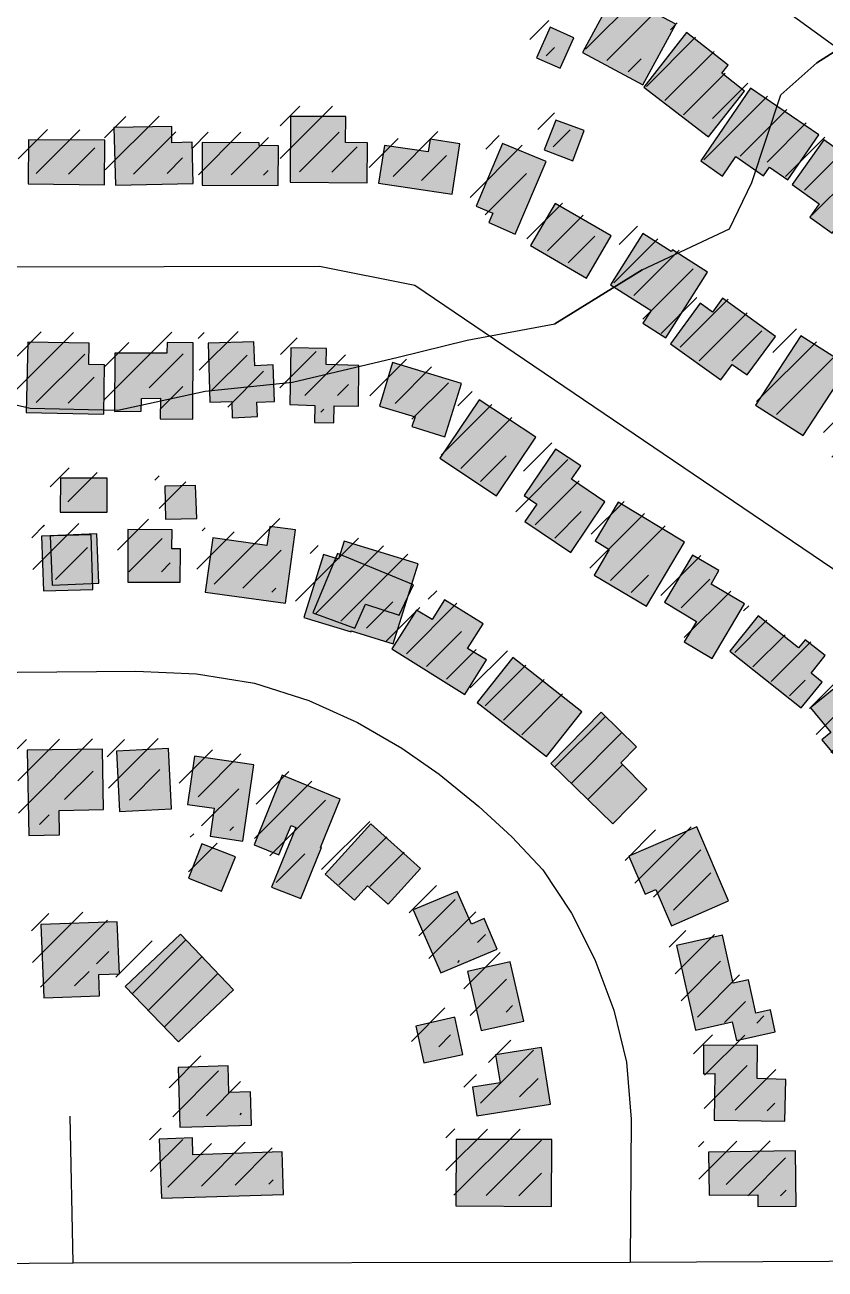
# Model space of a CAD drawing. Extents: x 6438959 to 7279357, y 1424492 to 2039161.
# Drawn here: x 6784351 to 6784901, y 1741777 to 1742631 of the extents above; entities that cross this region are included whole.
import ezdxf

# ---------------------------------------------------------------- set-up
doc = ezdxf.new("R2010")
doc.units = 21
for name, color, linetype in [('BUILDINGS', 9, 'Continuous'), ('CL_LOCAL', 4, 'Continuous'), ('CONTOUR_MAJOR', 92, 'Continuous')]:
    doc.layers.add(name, color=color, linetype=linetype)

msp = doc.modelspace()

# ---------------------------------------------------------------- hatches: boundary and pattern name
at = {"layer": 'BUILDINGS_HATCH'}
for points in [[(6784775.49, 1742589.58), (6784798, 1742631.27), (6784756.52, 1742653.51), (6784734.01, 1742611.82)], [(6784718.57, 1742601.13), (6784728.07, 1742621.96), (6784711.9, 1742629.11), (6784702.4, 1742608.28)], [(6784833.96, 1742603.16), (6784805.37, 1742625.5), (6784776.09, 1742588.13), (6784820.6, 1742553.9), (6784845.24, 1742585.41), (6784829.61, 1742597.66)], [(6784875.02, 1742524.48), (6784896.16, 1742555.24), (6784849.32, 1742587.27), (6784815.17, 1742537.47), (6784830.19, 1742527.03), (6784839.16, 1742540.57), (6784858.31, 1742527.26), (6784862.36, 1742533.12)], [(6784571.51, 1742567.89), (6784533.43, 1742567.95), (6784533.21, 1742522.79), (6784586.23, 1742522.5), (6784586.3, 1742549.8), (6784571.36, 1742550.05)], [(6784452.06, 1742561.09), (6784412.23, 1742560.41), (6784413.43, 1742520.73), (6784466.73, 1742521.89), (6784465.91, 1742550.28), (6784452.15, 1742549.81)], [(6784707.61, 1742544.97), (6784727.29, 1742537.48), (6784735.03, 1742558.3), (6784715.64, 1742565.42)], [(6784353.37, 1742521.69), (6784405.81, 1742521.03), (6784406.15, 1742551.62), (6784353.71, 1742551.92)], [(6784472.94, 1742549.98), (6784472.89, 1742520.85), (6784525.03, 1742520.54), (6784525.39, 1742547.85), (6784511.92, 1742548.11), (6784511.9, 1742549.93)], [(6784649.87, 1742549.23), (6784629.34, 1742552.34), (6784627.95, 1742543.59), (6784598.03, 1742548.08), (6784593.85, 1742522.19), (6784644.58, 1742514.59)], [(6784661.05, 1742506.35), (6784672.52, 1742501.71), (6784669.64, 1742495.14), (6784687.86, 1742487.27), (6784709.14, 1742536.97), (6784679.16, 1742549.47)], [(6784896.54, 1742507.91), (6784890.17, 1742498.75), (6784905.49, 1742487.95), (6784911.29, 1742495.65), (6784921.6, 1742488.45), (6784937.24, 1742510.06), (6784916.62, 1742524.82), (6784923.86, 1742534.71), (6784899.7, 1742551.99), (6784877.98, 1742521.23)], [(6784753.78, 1742485.99), (6784715.23, 1742508.25), (6784698.18, 1742479.35), (6784736.73, 1742457.08)], [(6784795.74, 1742476.5), (6784794.87, 1742475.4), (6784775.44, 1742487.62), (6784753.17, 1742452.49), (6784781.14, 1742434.87), (6784775.36, 1742426.08), (6784791.26, 1742416.02), (6784819.89, 1742461.04)], [(6784836.81, 1742397.82), (6784847.12, 1742390.62), (6784866.53, 1742417), (6784829.99, 1742443.28), (6784823.33, 1742433.76), (6784814.79, 1742439.88), (6784794.51, 1742412.04), (6784828.98, 1742387.2)], [(6784405.93, 1742397.59), (6784395.09, 1742397.87), (6784395.27, 1742412.43), (6784353.08, 1742413.18), (6784352.01, 1742364.75), (6784405.33, 1742363.72)], [(6784466.74, 1742412.65), (6784448.87, 1742412.87), (6784448.63, 1742405.59), (6784412.9, 1742405.66), (6784412.64, 1742365.6), (6784431.09, 1742365.75), (6784431.31, 1742374.49), (6784444.2, 1742374.6), (6784444.02, 1742360.4), (6784466.58, 1742360.22)], [(6784522.43, 1742372.32), (6784521.64, 1742397.44), (6784509.04, 1742396.97), (6784508.33, 1742413.35), (6784476.99, 1742412.37), (6784478.2, 1742371.96), (6784493.13, 1742372.45), (6784493.52, 1742361.16), (6784510.79, 1742362.03), (6784510.42, 1742371.86)], [(6784852.85, 1742369.91), (6784885.53, 1742349.06), (6784912.15, 1742390.06), (6784927.16, 1742380.71), (6784940.76, 1742401.94), (6784920.15, 1742414.88), (6784910.89, 1742400.24), (6784883.8, 1742417.5)], [(6784580.16, 1742369.15), (6784580.51, 1742397.19), (6784557.95, 1742397.73), (6784558.16, 1742408.66), (6784533.84, 1742409.19), (6784532.99, 1742370.22), (6784550.27, 1742369.63), (6784550.08, 1742357.98), (6784563.26, 1742357.72), (6784563.46, 1742369.38)], [(6784594.51, 1742369.27), (6784619.17, 1742361.82), (6784616.88, 1742355.25), (6784639.49, 1742348.15), (6784650.91, 1742384.65), (6784603.64, 1742399.2)], [(6784674.97, 1742307.66), (6784701.89, 1742347.93), (6784663.01, 1742373.46), (6784636.1, 1742333.56)], [(6784694.45, 1742289.97), (6784725.96, 1742268.75), (6784749.41, 1742303.53), (6784726.43, 1742319), (6784732.8, 1742328.15), (6784715.43, 1742339.66), (6784694.01, 1742307.81), (6784702.55, 1742302.05)], [(6784375.41, 1742296.48), (6784407.64, 1742296.38), (6784407.74, 1742319.68), (6784375.52, 1742319.79)], [(6784447.8, 1742291.61), (6784469.18, 1742292.15), (6784468.41, 1742314.71), (6784447.33, 1742314.18)], [(6784742.59, 1742276.89), (6784752.31, 1742270.78), (6784741.91, 1742253.22), (6784777.82, 1742232.03), (6784804.11, 1742275.94), (6784758.49, 1742303.24)], [(6784452.26, 1742284.36), (6784421.79, 1742284.48), (6784421.79, 1742248.43), (6784457.82, 1742248.36), (6784457.93, 1742271.3), (6784452.07, 1742271.25)], [(6784480.13, 1742278.76), (6784474.87, 1742241.58), (6784529.99, 1742234.02), (6784536.91, 1742284.32), (6784519.31, 1742286.73), (6784517.37, 1742273.6)], [(6784363.84, 1742242.5), (6784397.81, 1742243.5), (6784396.63, 1742281), (6784362.66, 1742279.99)], [(6784368.57, 1742280.29), (6784369.96, 1742246.44), (6784401.85, 1742247.72), (6784400.46, 1742281.61)], [(6784604.04, 1742206.22), (6784621.16, 1742260.97), (6784570.36, 1742276.58), (6784566.36, 1742264.17), (6784556.09, 1742267.36), (6784542.67, 1742224.29), (6784575.26, 1742214.36), (6784575.26, 1742215.09)], [(6784548.88, 1742227.32), (6784577.7, 1742216.96), (6784585.04, 1742233.33), (6784608.09, 1742225.8), (6784618, 1742246.49), (6784565.8, 1742268.1)], [(6784822.92, 1742195.98), (6784845.17, 1742233.67), (6784822.22, 1742246.95), (6784827.7, 1742256.46), (6784809.46, 1742266.88), (6784790.39, 1742234.68), (6784812.17, 1742221.38), (6784803.79, 1742207.48)], [(6784630.85, 1742222.82), (6784619.96, 1742229.29), (6784603.19, 1742202.57), (6784653.24, 1742171.3), (6784667.98, 1742195.08), (6784655.03, 1742202.99), (6784665.73, 1742219.83), (6784639.23, 1742236.36)], [(6784890.96, 1742185.98), (6784900.53, 1742198.07), (6784886.97, 1742208.88), (6784882.33, 1742203.38), (6784854.61, 1742225.37), (6784835.18, 1742201.18), (6784884.13, 1742162.25), (6784898.63, 1742179.85)], [(6784709.24, 1742128.79), (6784733.59, 1742159.57), (6784686.13, 1742196.69), (6784661.77, 1742165.9)], [(6784919.37, 1742114.84), (6784940.61, 1742132.13), (6784932.33, 1742142.25), (6784943.09, 1742151.08), (6784916.47, 1742183.27), (6784890.57, 1742162.3), (6784904.47, 1742145.3), (6784898.37, 1742140.16)], [(6784746.77, 1742159.31), (6784712.2, 1742124.08), (6784754.72, 1742082.55), (6784778.25, 1742106.41), (6784760.24, 1742124.47), (6784770.99, 1742135.48)], [(6784353.78, 1742074.55), (6784374.87, 1742075.09), (6784374.73, 1742091.84), (6784405.19, 1742092.45), (6784404.56, 1742133.95), (6784352.72, 1742133.17)], [(6784451.76, 1742092.83), (6784449.67, 1742134.32), (6784413.95, 1742132.57), (6784416.04, 1742091.08)], [(6784508.34, 1742123.15), (6784467.58, 1742129), (6784462.87, 1742095.83), (6784481.05, 1742093.43), (6784478.28, 1742074.11), (6784500.86, 1742070.65)], [(6784508.5, 1742068.16), (6784525.54, 1742061.39), (6784533.87, 1742081.48), (6784537.1, 1742080.05), (6784520.45, 1742039.13), (6784540.72, 1742031.29), (6784554.79, 1742066.36), (6784554.21, 1742066.35), (6784567.7, 1742099.6), (6784527.73, 1742116.02)], [(6784577.35, 1742030.13), (6784586.35, 1742040.03), (6784600.51, 1742027.4), (6784622.86, 1742051.98), (6784588.64, 1742082.65), (6784557.28, 1742048.17)], [(6784795.13, 1742012.6), (6784834.24, 1742029.67), (6784812.44, 1742080.47), (6784765.74, 1742060.43), (6784777.08, 1742034.3), (6784784.38, 1742037.64)], [(6784486.2, 1742036.3), (6784495.67, 1742060.05), (6784472.75, 1742068.97), (6784463.57, 1742045.22)], [(6784617.82, 1742023.54), (6784636.63, 1741980.36), (6784675.45, 1741996.7), (6784666.49, 1742017.74), (6784657.74, 1742013.67), (6784647.89, 1742036.16)], [(6784362.19, 1742013.45), (6784364.06, 1741963.22), (6784402.42, 1741964.62), (6784402.01, 1741979.18), (6784416.07, 1741979.66), (6784414.61, 1742015.33)], [(6784419.95, 1741970.95), (6784456.58, 1741933.02), (6784494.37, 1741968.64), (6784458.03, 1742006.95)], [(6784839.7, 1741933.95), (6784866.31, 1741939.99), (6784862.97, 1741954.89), (6784853.03, 1741952.63), (6784847.86, 1741975.53), (6784837.33, 1741973.25), (6784830.03, 1742006.33), (6784798.46, 1741999.16), (6784811.53, 1741941), (6784836.67, 1741946.67)], [(6784664.48, 1741940.9), (6784693.72, 1741947.33), (6784684.31, 1741988.03), (6784655.07, 1741981.24)], [(6784651.73, 1741924.41), (6784646.25, 1741949.85), (6784619.64, 1741943.81), (6784625.12, 1741918.73)], [(6784661.45, 1741882.25), (6784712.05, 1741890.31), (6784705.88, 1741929.22), (6784674.29, 1741924.23), (6784677.37, 1741904.95), (6784658.36, 1741901.89)], [(6784872.96, 1741878.51), (6784873.61, 1741907.28), (6784853.98, 1741907.85), (6784854.09, 1741930.42), (6784817.17, 1741930.85), (6784817.04, 1741911.19), (6784824.95, 1741911.25), (6784824.33, 1741879.21)], [(6784506.84, 1741875.89), (6784506.06, 1741898.83), (6784491.13, 1741898.34), (6784490.69, 1741916.54), (6784456.43, 1741915.54), (6784457.64, 1741874.4)], [(6784527.78, 1741857.49), (6784466.58, 1741855.54), (6784466.19, 1741867.19), (6784443.35, 1741866.27), (6784444.85, 1741825.87), (6784528.61, 1741828.37)], [(6784712.84, 1741865.92), (6784647.22, 1741866.11), (6784647.01, 1741820.59), (6784712.63, 1741820.04)], [(6784880.76, 1741820.31), (6784880.16, 1741858.18), (6784820.41, 1741857.33), (6784820.94, 1741827.84), (6784854.33, 1741828.11), (6784854.4, 1741820.1)]]:
    msp.add_hatch(color=251, dxfattribs=at).paths.add_polyline_path(points)
at = {"layer": 'BUILDINGS_SHADOW'}
h = msp.add_hatch(dxfattribs=at)
h.set_pattern_fill('ANSI31', scale=5)
h.paths.add_polyline_path([(6784768.55, 1742596.78), (6784791.06, 1742638.47), (6784749.58, 1742660.71), (6784727.07, 1742619.01)])
h = msp.add_hatch(dxfattribs=at)
h.set_pattern_fill('ANSI31', scale=5)
h.paths.add_polyline_path([(6784711.63, 1742608.33), (6784721.13, 1742629.16), (6784704.96, 1742636.31), (6784695.46, 1742615.48)])
h = msp.add_hatch(dxfattribs=at)
h.set_pattern_fill('ANSI31', scale=5)
h.paths.add_polyline_path([(6784827.02, 1742610.36), (6784798.43, 1742632.7), (6784769.15, 1742595.32), (6784813.66, 1742561.09), (6784838.3, 1742592.61), (6784822.67, 1742604.86)])
h = msp.add_hatch(dxfattribs=at)
h.set_pattern_fill('ANSI31', scale=5)
h.paths.add_polyline_path([(6784868.08, 1742531.68), (6784889.22, 1742562.44), (6784842.38, 1742594.46), (6784808.22, 1742544.66), (6784823.25, 1742534.23), (6784832.22, 1742547.77), (6784851.36, 1742534.46), (6784855.42, 1742540.32)])
h = msp.add_hatch(dxfattribs=at)
h.set_pattern_fill('ANSI31', scale=5)
h.paths.add_polyline_path([(6784564.57, 1742575.09), (6784526.49, 1742575.14), (6784526.27, 1742529.99), (6784579.29, 1742529.69), (6784579.36, 1742557), (6784564.42, 1742557.25)])
h = msp.add_hatch(dxfattribs=at)
h.set_pattern_fill('ANSI31', scale=5)
h.paths.add_polyline_path([(6784445.12, 1742568.29), (6784405.29, 1742567.6), (6784406.49, 1742527.92), (6784459.79, 1742529.09), (6784458.97, 1742557.48), (6784445.21, 1742557.01)])
h = msp.add_hatch(dxfattribs=at)
h.set_pattern_fill('ANSI31', scale=5)
h.paths.add_polyline_path([(6784700.66, 1742552.16), (6784720.35, 1742544.68), (6784728.09, 1742565.5), (6784708.7, 1742572.62)])
h = msp.add_hatch(dxfattribs=at)
h.set_pattern_fill('ANSI31', scale=5)
h.paths.add_polyline_path([(6784346.43, 1742528.89), (6784398.87, 1742528.23), (6784399.21, 1742558.82), (6784346.77, 1742559.12)])
h = msp.add_hatch(dxfattribs=at)
h.set_pattern_fill('ANSI31', scale=5)
h.paths.add_polyline_path([(6784466, 1742557.17), (6784465.95, 1742528.04), (6784518.09, 1742527.74), (6784518.45, 1742555.05), (6784504.98, 1742555.31), (6784504.96, 1742557.13)])
h = msp.add_hatch(dxfattribs=at)
h.set_pattern_fill('ANSI31', scale=5)
h.paths.add_polyline_path([(6784642.93, 1742556.43), (6784622.4, 1742559.54), (6784621, 1742550.79), (6784591.09, 1742555.28), (6784586.91, 1742529.39), (6784637.64, 1742521.79)])
h = msp.add_hatch(dxfattribs=at)
h.set_pattern_fill('ANSI31', scale=5)
h.paths.add_polyline_path([(6784889.6, 1742515.11), (6784883.23, 1742505.95), (6784898.55, 1742495.15), (6784904.35, 1742502.85), (6784914.66, 1742495.65), (6784930.3, 1742517.26), (6784909.67, 1742532.02), (6784916.92, 1742541.91), (6784892.76, 1742559.19), (6784871.04, 1742528.43)])
h = msp.add_hatch(dxfattribs=at)
h.set_pattern_fill('ANSI31', scale=5)
h.paths.add_polyline_path([(6784654.11, 1742513.55), (6784665.57, 1742508.91), (6784662.7, 1742502.33), (6784680.92, 1742494.47), (6784702.19, 1742544.17), (6784672.22, 1742556.67)])
h = msp.add_hatch(dxfattribs=at)
h.set_pattern_fill('ANSI31', scale=5)
h.paths.add_polyline_path([(6784746.84, 1742493.19), (6784708.29, 1742515.45), (6784691.24, 1742486.55), (6784729.79, 1742464.28)])
h = msp.add_hatch(dxfattribs=at)
h.set_pattern_fill('ANSI31', scale=5)
h.paths.add_polyline_path([(6784788.8, 1742483.7), (6784787.93, 1742482.6), (6784768.5, 1742494.82), (6784746.23, 1742459.68), (6784774.2, 1742442.07), (6784768.42, 1742433.28), (6784784.32, 1742423.22), (6784812.95, 1742468.24)])
h = msp.add_hatch(dxfattribs=at)
h.set_pattern_fill('ANSI31', scale=5)
h.paths.add_polyline_path([(6784829.86, 1742405.02), (6784840.18, 1742397.82), (6784859.59, 1742424.19), (6784823.05, 1742450.48), (6784816.39, 1742440.96), (6784807.85, 1742447.08), (6784787.57, 1742419.24), (6784822.04, 1742394.39)])
h = msp.add_hatch(dxfattribs=at)
h.set_pattern_fill('ANSI31', scale=5)
h.paths.add_polyline_path([(6784398.99, 1742404.79), (6784388.15, 1742405.07), (6784388.33, 1742419.63), (6784346.14, 1742420.38), (6784345.07, 1742371.94), (6784398.39, 1742370.92)])
h = msp.add_hatch(dxfattribs=at)
h.set_pattern_fill('ANSI31', scale=5)
h.paths.add_polyline_path([(6784515.48, 1742379.52), (6784514.69, 1742404.64), (6784502.1, 1742404.17), (6784501.38, 1742420.55), (6784470.05, 1742419.57), (6784471.26, 1742379.16), (6784486.19, 1742379.65), (6784486.58, 1742368.36), (6784503.85, 1742369.23), (6784503.48, 1742379.06)])
h = msp.add_hatch(dxfattribs=at)
h.set_pattern_fill('ANSI31', scale=5)
h.paths.add_polyline_path([(6784845.91, 1742377.11), (6784878.59, 1742356.26), (6784905.21, 1742397.26), (6784920.22, 1742387.91), (6784933.81, 1742409.14), (6784913.21, 1742422.08), (6784903.95, 1742407.44), (6784876.86, 1742424.7)])
h = msp.add_hatch(dxfattribs=at)
h.set_pattern_fill('ANSI31', scale=5)
h.paths.add_polyline_path([(6784459.8, 1742419.85), (6784441.93, 1742420.07), (6784441.69, 1742412.78), (6784405.96, 1742412.86), (6784405.7, 1742372.8), (6784424.15, 1742372.95), (6784424.37, 1742381.69), (6784437.26, 1742381.8), (6784437.08, 1742367.59), (6784459.64, 1742367.41)])
h = msp.add_hatch(dxfattribs=at)
h.set_pattern_fill('ANSI31', scale=5)
h.paths.add_polyline_path([(6784573.21, 1742376.35), (6784573.57, 1742404.39), (6784551.01, 1742404.93), (6784551.22, 1742415.86), (6784526.9, 1742416.39), (6784526.05, 1742377.42), (6784543.33, 1742376.83), (6784543.14, 1742365.18), (6784556.32, 1742364.92), (6784556.52, 1742376.58)])
h = msp.add_hatch(dxfattribs=at)
h.set_pattern_fill('ANSI31', scale=5)
h.paths.add_polyline_path([(6784587.57, 1742376.46), (6784612.23, 1742369.02), (6784609.94, 1742362.45), (6784632.55, 1742355.35), (6784643.97, 1742391.85), (6784596.7, 1742406.4)])
h = msp.add_hatch(dxfattribs=at)
h.set_pattern_fill('ANSI31', scale=5)
h.paths.add_polyline_path([(6784668.03, 1742314.85), (6784694.95, 1742355.13), (6784656.07, 1742380.66), (6784629.16, 1742340.75)])
h = msp.add_hatch(dxfattribs=at)
h.set_pattern_fill('ANSI31', scale=5)
h.paths.add_polyline_path([(6784971.4, 1742361.38), (6784942.26, 1742378.62), (6784934.18, 1742364.72), (6784914.46, 1742376.21), (6784893.65, 1742341.09), (6784942.22, 1742312.35)])
h = msp.add_hatch(dxfattribs=at)
h.set_pattern_fill('ANSI31', scale=5)
h.paths.add_polyline_path([(6784687.51, 1742297.17), (6784719.02, 1742275.94), (6784742.47, 1742310.73), (6784719.49, 1742326.2), (6784725.86, 1742335.35), (6784708.49, 1742346.86), (6784687.07, 1742315.01), (6784695.61, 1742309.25)])
h = msp.add_hatch(dxfattribs=at)
h.set_pattern_fill('ANSI31', scale=5)
h.paths.add_polyline_path([(6784368.47, 1742303.68), (6784400.69, 1742303.58), (6784400.8, 1742326.88), (6784368.58, 1742326.98)])
h = msp.add_hatch(dxfattribs=at)
h.set_pattern_fill('ANSI31', scale=5)
h.paths.add_polyline_path([(6784440.86, 1742298.81), (6784462.24, 1742299.34), (6784461.47, 1742321.91), (6784440.39, 1742321.38)])
h = msp.add_hatch(dxfattribs=at)
h.set_pattern_fill('ANSI31', scale=5)
h.paths.add_polyline_path([(6784735.65, 1742284.09), (6784745.37, 1742277.98), (6784734.97, 1742260.42), (6784770.87, 1742239.23), (6784797.17, 1742283.13), (6784751.55, 1742310.44)])
h = msp.add_hatch(dxfattribs=at)
h.set_pattern_fill('ANSI31', scale=5)
h.paths.add_polyline_path([(6784473.19, 1742285.96), (6784467.92, 1742248.78), (6784523.05, 1742241.21), (6784529.97, 1742291.52), (6784512.37, 1742293.93), (6784510.43, 1742280.8)])
h = msp.add_hatch(dxfattribs=at)
h.set_pattern_fill('ANSI31', scale=5)
h.paths.add_polyline_path([(6784356.9, 1742249.7), (6784390.87, 1742250.7), (6784389.69, 1742288.19), (6784355.72, 1742287.19)])
h = msp.add_hatch(dxfattribs=at)
h.set_pattern_fill('ANSI31', scale=5)
h.paths.add_polyline_path([(6784361.63, 1742287.49), (6784363.02, 1742253.64), (6784394.91, 1742254.92), (6784393.52, 1742288.81)])
h = msp.add_hatch(dxfattribs=at)
h.set_pattern_fill('ANSI31', scale=5)
h.paths.add_polyline_path([(6784445.32, 1742291.56), (6784414.85, 1742291.68), (6784414.85, 1742255.63), (6784450.88, 1742255.56), (6784450.99, 1742278.5), (6784445.13, 1742278.45)])
h = msp.add_hatch(dxfattribs=at)
h.set_pattern_fill('ANSI31', scale=5)
h.paths.add_polyline_path([(6784597.09, 1742213.41), (6784614.22, 1742268.17), (6784563.42, 1742283.78), (6784559.42, 1742271.37), (6784549.14, 1742274.56), (6784535.73, 1742231.49), (6784568.32, 1742221.56), (6784568.32, 1742222.28)])
h = msp.add_hatch(dxfattribs=at)
h.set_pattern_fill('ANSI31', scale=5)
h.paths.add_polyline_path([(6784541.94, 1742234.52), (6784570.76, 1742224.16), (6784578.1, 1742240.53), (6784601.15, 1742233), (6784611.06, 1742253.69), (6784558.86, 1742275.3)])
h = msp.add_hatch(dxfattribs=at)
h.set_pattern_fill('ANSI31', scale=5)
h.paths.add_polyline_path([(6784815.98, 1742203.18), (6784838.23, 1742240.87), (6784815.28, 1742254.15), (6784820.76, 1742263.66), (6784802.52, 1742274.07), (6784783.45, 1742241.88), (6784805.23, 1742228.58), (6784796.85, 1742214.68)])
h = msp.add_hatch(dxfattribs=at)
h.set_pattern_fill('ANSI31', scale=5)
h.paths.add_polyline_path([(6784623.91, 1742230.02), (6784613.02, 1742236.48), (6784596.24, 1742209.77), (6784646.29, 1742178.49), (6784661.04, 1742202.28), (6784648.09, 1742210.19), (6784658.79, 1742227.03), (6784632.29, 1742243.56)])
h = msp.add_hatch(dxfattribs=at)
h.set_pattern_fill('ANSI31', scale=5)
h.paths.add_polyline_path([(6784884.02, 1742193.17), (6784893.59, 1742205.27), (6784880.03, 1742216.08), (6784875.38, 1742210.58), (6784847.67, 1742232.57), (6784828.24, 1742208.38), (6784877.18, 1742169.45), (6784891.69, 1742187.05)])
h = msp.add_hatch(dxfattribs=at)
h.set_pattern_fill('ANSI31', scale=5)
h.paths.add_polyline_path([(6784702.29, 1742135.98), (6784726.65, 1742166.77), (6784679.19, 1742203.89), (6784654.83, 1742173.1)])
h = msp.add_hatch(dxfattribs=at)
h.set_pattern_fill('ANSI31', scale=5)
h.paths.add_polyline_path([(6784912.43, 1742122.04), (6784933.67, 1742139.32), (6784925.39, 1742149.45), (6784936.15, 1742158.28), (6784909.53, 1742190.47), (6784883.63, 1742169.5), (6784897.53, 1742152.5), (6784891.42, 1742147.35)])
h = msp.add_hatch(dxfattribs=at)
h.set_pattern_fill('ANSI31', scale=5)
h.paths.add_polyline_path([(6784739.83, 1742166.51), (6784705.26, 1742131.27), (6784747.78, 1742089.75), (6784771.31, 1742113.61), (6784753.3, 1742131.67), (6784764.04, 1742142.68)])
h = msp.add_hatch(dxfattribs=at)
h.set_pattern_fill('ANSI31', scale=5)
h.paths.add_polyline_path([(6784346.84, 1742081.75), (6784367.93, 1742082.29), (6784367.79, 1742099.04), (6784398.25, 1742099.65), (6784397.62, 1742141.15), (6784345.78, 1742140.37)])
h = msp.add_hatch(dxfattribs=at)
h.set_pattern_fill('ANSI31', scale=5)
h.paths.add_polyline_path([(6784444.82, 1742100.03), (6784442.73, 1742141.52), (6784407.01, 1742139.77), (6784409.1, 1742098.28)])
h = msp.add_hatch(dxfattribs=at)
h.set_pattern_fill('ANSI31', scale=5)
h.paths.add_polyline_path([(6784501.4, 1742130.34), (6784460.64, 1742136.2), (6784455.93, 1742103.03), (6784474.11, 1742100.63), (6784471.34, 1742081.31), (6784493.92, 1742077.85)])
h = msp.add_hatch(dxfattribs=at)
h.set_pattern_fill('ANSI31', scale=5)
h.paths.add_polyline_path([(6784501.55, 1742075.36), (6784518.6, 1742068.58), (6784526.93, 1742088.68), (6784530.16, 1742087.25), (6784513.51, 1742046.33), (6784533.78, 1742038.48), (6784547.85, 1742073.55), (6784547.26, 1742073.55), (6784560.76, 1742106.8), (6784520.79, 1742123.22)])
h = msp.add_hatch(dxfattribs=at)
h.set_pattern_fill('ANSI31', scale=5)
h.paths.add_polyline_path([(6784570.41, 1742037.33), (6784579.41, 1742047.23), (6784593.57, 1742034.6), (6784615.92, 1742059.18), (6784581.7, 1742089.85), (6784550.34, 1742055.37)])
h = msp.add_hatch(dxfattribs=at)
h.set_pattern_fill('ANSI31', scale=5)
h.paths.add_polyline_path([(6784788.18, 1742019.8), (6784827.3, 1742036.87), (6784805.5, 1742087.67), (6784758.8, 1742067.62), (6784770.14, 1742041.5), (6784777.44, 1742044.84)])
h = msp.add_hatch(dxfattribs=at)
h.set_pattern_fill('ANSI31', scale=5)
h.paths.add_polyline_path([(6784479.26, 1742043.5), (6784488.73, 1742067.25), (6784465.81, 1742076.17), (6784456.63, 1742052.42)])
h = msp.add_hatch(dxfattribs=at)
h.set_pattern_fill('ANSI31', scale=5)
h.paths.add_polyline_path([(6784610.88, 1742030.74), (6784629.69, 1741987.56), (6784668.51, 1742003.9), (6784659.55, 1742024.94), (6784650.8, 1742020.87), (6784640.95, 1742043.36)])
h = msp.add_hatch(dxfattribs=at)
h.set_pattern_fill('ANSI31', scale=5)
h.paths.add_polyline_path([(6784355.25, 1742020.65), (6784357.12, 1741970.41), (6784395.48, 1741971.82), (6784395.07, 1741986.38), (6784409.13, 1741986.86), (6784407.67, 1742022.53)])
h = msp.add_hatch(dxfattribs=at)
h.set_pattern_fill('ANSI31', scale=5)
h.paths.add_polyline_path([(6784413.01, 1741978.15), (6784449.64, 1741940.22), (6784487.42, 1741975.84), (6784451.08, 1742014.14)])
h = msp.add_hatch(dxfattribs=at)
h.set_pattern_fill('ANSI31', scale=5)
h.paths.add_polyline_path([(6784832.76, 1741941.15), (6784859.37, 1741947.19), (6784856.03, 1741962.09), (6784846.08, 1741959.83), (6784840.92, 1741982.72), (6784830.39, 1741980.45), (6784823.09, 1742013.53), (6784791.52, 1742006.35), (6784804.59, 1741948.2), (6784829.73, 1741953.87)])
h = msp.add_hatch(dxfattribs=at)
h.set_pattern_fill('ANSI31', scale=5)
h.paths.add_polyline_path([(6784657.54, 1741948.1), (6784686.78, 1741954.52), (6784677.37, 1741995.23), (6784648.13, 1741988.44)])
h = msp.add_hatch(dxfattribs=at)
h.set_pattern_fill('ANSI31', scale=5)
h.paths.add_polyline_path([(6784644.79, 1741931.61), (6784639.31, 1741957.05), (6784612.7, 1741951.01), (6784618.18, 1741925.93)])
h = msp.add_hatch(dxfattribs=at)
h.set_pattern_fill('ANSI31', scale=5)
h.paths.add_polyline_path([(6784654.5, 1741889.45), (6784705.11, 1741897.51), (6784698.94, 1741936.42), (6784667.34, 1741931.43), (6784670.43, 1741912.15), (6784651.42, 1741909.08)])
h = msp.add_hatch(dxfattribs=at)
h.set_pattern_fill('ANSI31', scale=5)
h.paths.add_polyline_path([(6784866.02, 1741885.71), (6784866.67, 1741914.48), (6784847.04, 1741915.05), (6784847.14, 1741937.62), (6784810.23, 1741938.05), (6784810.1, 1741918.39), (6784818.01, 1741918.45), (6784817.39, 1741886.4)])
h = msp.add_hatch(dxfattribs=at)
h.set_pattern_fill('ANSI31', scale=5)
h.paths.add_polyline_path([(6784499.9, 1741883.09), (6784499.12, 1741906.03), (6784484.19, 1741905.54), (6784483.75, 1741923.74), (6784449.48, 1741922.74), (6784450.7, 1741881.6)])
h = msp.add_hatch(dxfattribs=at)
h.set_pattern_fill('ANSI31', scale=5)
h.paths.add_polyline_path([(6784520.84, 1741864.69), (6784459.64, 1741862.74), (6784459.25, 1741874.39), (6784436.41, 1741873.47), (6784437.91, 1741833.07), (6784521.66, 1741835.57)])
h = msp.add_hatch(dxfattribs=at)
h.set_pattern_fill('ANSI31', scale=5)
h.paths.add_polyline_path([(6784705.9, 1741873.12), (6784640.28, 1741873.31), (6784640.07, 1741827.79), (6784705.69, 1741827.23)])
h = msp.add_hatch(dxfattribs=at)
h.set_pattern_fill('ANSI31', scale=5)
h.paths.add_polyline_path([(6784873.82, 1741827.51), (6784873.22, 1741865.37), (6784813.47, 1741864.52), (6784814, 1741835.03), (6784847.39, 1741835.31), (6784847.46, 1741827.3)])

# ---------------------------------------------------------------- linework, layer by layer
at = {"layer": 'BUILDINGS'}
for points in [[(6784775.49, 1742589.58), (6784798, 1742631.27), (6784756.52, 1742653.51), (6784734.01, 1742611.82), (6784775.49, 1742589.58)], [(6784718.57, 1742601.13), (6784728.07, 1742621.96), (6784711.9, 1742629.11), (6784702.4, 1742608.28), (6784718.57, 1742601.13)], [(6784833.96, 1742603.16), (6784805.37, 1742625.5), (6784776.09, 1742588.13), (6784820.6, 1742553.9), (6784845.24, 1742585.41), (6784829.61, 1742597.66), (6784833.96, 1742603.16)], [(6784875.02, 1742524.48), (6784896.16, 1742555.24), (6784849.32, 1742587.27), (6784815.17, 1742537.47), (6784830.19, 1742527.03), (6784839.16, 1742540.57), (6784858.31, 1742527.26), (6784862.36, 1742533.12), (6784875.02, 1742524.48)], [(6784571.51, 1742567.89), (6784533.43, 1742567.95), (6784533.21, 1742522.79), (6784586.23, 1742522.5), (6784586.3, 1742549.8), (6784571.36, 1742550.05), (6784571.51, 1742567.89)], [(6784452.06, 1742561.09), (6784412.23, 1742560.41), (6784413.43, 1742520.73), (6784466.73, 1742521.89), (6784465.91, 1742550.28), (6784452.15, 1742549.81), (6784452.06, 1742561.09)], [(6784707.61, 1742544.97), (6784727.29, 1742537.48), (6784735.03, 1742558.3), (6784715.64, 1742565.42), (6784707.61, 1742544.97)], [(6784353.37, 1742521.69), (6784405.81, 1742521.03), (6784406.15, 1742551.62), (6784353.71, 1742551.92), (6784353.37, 1742521.69)], [(6784472.94, 1742549.98), (6784472.89, 1742520.85), (6784525.03, 1742520.54), (6784525.39, 1742547.85), (6784511.92, 1742548.11), (6784511.9, 1742549.93), (6784472.94, 1742549.98)], [(6784649.87, 1742549.23), (6784629.34, 1742552.34), (6784627.95, 1742543.59), (6784598.03, 1742548.08), (6784593.85, 1742522.19), (6784644.58, 1742514.59), (6784649.87, 1742549.23)], [(6784661.05, 1742506.35), (6784672.52, 1742501.71), (6784669.64, 1742495.14), (6784687.86, 1742487.27), (6784709.14, 1742536.97), (6784679.16, 1742549.47), (6784661.05, 1742506.35)], [(6784896.54, 1742507.91), (6784890.17, 1742498.75), (6784905.49, 1742487.95), (6784911.29, 1742495.65), (6784921.6, 1742488.45), (6784937.24, 1742510.06), (6784916.62, 1742524.82), (6784923.86, 1742534.71), (6784899.7, 1742551.99), (6784877.98, 1742521.23), (6784896.54, 1742507.91)], [(6784753.78, 1742485.99), (6784715.23, 1742508.25), (6784698.18, 1742479.35), (6784736.73, 1742457.08), (6784753.78, 1742485.99)], [(6784795.74, 1742476.5), (6784794.87, 1742475.4), (6784775.44, 1742487.62), (6784753.17, 1742452.49), (6784781.14, 1742434.87), (6784775.36, 1742426.08), (6784791.26, 1742416.02), (6784819.89, 1742461.04), (6784795.74, 1742476.5)], [(6784836.81, 1742397.82), (6784847.12, 1742390.62), (6784866.53, 1742417), (6784829.99, 1742443.28), (6784823.33, 1742433.76), (6784814.79, 1742439.88), (6784794.51, 1742412.04), (6784828.98, 1742387.2), (6784836.81, 1742397.82)], [(6784405.93, 1742397.59), (6784395.09, 1742397.87), (6784395.27, 1742412.43), (6784353.08, 1742413.18), (6784352.01, 1742364.75), (6784405.33, 1742363.72), (6784405.93, 1742397.59)], [(6784466.74, 1742412.65), (6784448.87, 1742412.87), (6784448.63, 1742405.59), (6784412.9, 1742405.66), (6784412.64, 1742365.6), (6784431.09, 1742365.75), (6784431.31, 1742374.49), (6784444.2, 1742374.6), (6784444.02, 1742360.4), (6784466.58, 1742360.22), (6784466.74, 1742412.65)], [(6784522.43, 1742372.32), (6784521.64, 1742397.44), (6784509.04, 1742396.97), (6784508.33, 1742413.35), (6784476.99, 1742412.37), (6784478.2, 1742371.96), (6784493.13, 1742372.45), (6784493.52, 1742361.16), (6784510.79, 1742362.03), (6784510.42, 1742371.86), (6784522.43, 1742372.32)], [(6784852.85, 1742369.91), (6784885.53, 1742349.06), (6784912.15, 1742390.06), (6784927.16, 1742380.71), (6784940.76, 1742401.94), (6784920.15, 1742414.88), (6784910.89, 1742400.24), (6784883.8, 1742417.5), (6784852.85, 1742369.91)], [(6784580.16, 1742369.15), (6784580.51, 1742397.19), (6784557.95, 1742397.73), (6784558.16, 1742408.66), (6784533.84, 1742409.19), (6784532.99, 1742370.22), (6784550.27, 1742369.63), (6784550.08, 1742357.98), (6784563.26, 1742357.72), (6784563.46, 1742369.38), (6784580.16, 1742369.15)], [(6784594.51, 1742369.27), (6784619.17, 1742361.82), (6784616.88, 1742355.25), (6784639.49, 1742348.15), (6784650.91, 1742384.65), (6784603.64, 1742399.2), (6784594.51, 1742369.27)], [(6784674.97, 1742307.66), (6784701.89, 1742347.93), (6784663.01, 1742373.46), (6784636.1, 1742333.56), (6784674.97, 1742307.66)], [(6784694.45, 1742289.97), (6784725.96, 1742268.75), (6784749.41, 1742303.53), (6784726.43, 1742319), (6784732.8, 1742328.15), (6784715.43, 1742339.66), (6784694.01, 1742307.81), (6784702.55, 1742302.05), (6784694.45, 1742289.97)], [(6784375.41, 1742296.48), (6784407.64, 1742296.38), (6784407.74, 1742319.68), (6784375.52, 1742319.79), (6784375.41, 1742296.48)], [(6784447.8, 1742291.61), (6784469.18, 1742292.15), (6784468.41, 1742314.71), (6784447.33, 1742314.18), (6784447.8, 1742291.61)], [(6784742.59, 1742276.89), (6784752.31, 1742270.78), (6784741.91, 1742253.22), (6784777.82, 1742232.03), (6784804.11, 1742275.94), (6784758.49, 1742303.24), (6784742.59, 1742276.89)], [(6784452.26, 1742284.36), (6784421.79, 1742284.48), (6784421.79, 1742248.43), (6784457.82, 1742248.36), (6784457.93, 1742271.3), (6784452.07, 1742271.25), (6784452.26, 1742284.36)], [(6784480.13, 1742278.76), (6784474.87, 1742241.58), (6784529.99, 1742234.02), (6784536.91, 1742284.32), (6784519.31, 1742286.73), (6784517.37, 1742273.6), (6784480.13, 1742278.76)], [(6784363.84, 1742242.5), (6784397.81, 1742243.5), (6784396.63, 1742281), (6784362.66, 1742279.99), (6784363.84, 1742242.5)], [(6784368.57, 1742280.29), (6784369.96, 1742246.44), (6784401.85, 1742247.72), (6784400.46, 1742281.61), (6784368.57, 1742280.29)], [(6784604.04, 1742206.22), (6784621.16, 1742260.97), (6784570.36, 1742276.58), (6784566.36, 1742264.17), (6784556.09, 1742267.36), (6784542.67, 1742224.29), (6784575.26, 1742214.36), (6784575.26, 1742215.09), (6784604.04, 1742206.22)], [(6784548.88, 1742227.32), (6784577.7, 1742216.96), (6784585.04, 1742233.33), (6784608.09, 1742225.8), (6784618, 1742246.49), (6784565.8, 1742268.1), (6784548.88, 1742227.32)], [(6784822.92, 1742195.98), (6784845.17, 1742233.67), (6784822.22, 1742246.95), (6784827.7, 1742256.46), (6784809.46, 1742266.88), (6784790.39, 1742234.68), (6784812.17, 1742221.38), (6784803.79, 1742207.48), (6784822.92, 1742195.98)], [(6784630.85, 1742222.82), (6784619.96, 1742229.29), (6784603.19, 1742202.57), (6784653.24, 1742171.3), (6784667.98, 1742195.08), (6784655.03, 1742202.99), (6784665.73, 1742219.83), (6784639.23, 1742236.36), (6784630.85, 1742222.82)], [(6784890.96, 1742185.98), (6784900.53, 1742198.07), (6784886.97, 1742208.88), (6784882.33, 1742203.38), (6784854.61, 1742225.37), (6784835.18, 1742201.18), (6784884.13, 1742162.25), (6784898.63, 1742179.85), (6784890.96, 1742185.98)], [(6784709.24, 1742128.79), (6784733.59, 1742159.57), (6784686.13, 1742196.69), (6784661.77, 1742165.9), (6784709.24, 1742128.79)], [(6784919.37, 1742114.84), (6784940.61, 1742132.13), (6784932.33, 1742142.25), (6784943.09, 1742151.08), (6784916.47, 1742183.27), (6784890.57, 1742162.3), (6784904.47, 1742145.3), (6784898.37, 1742140.16), (6784919.37, 1742114.84)], [(6784746.77, 1742159.31), (6784712.2, 1742124.08), (6784754.72, 1742082.55), (6784778.25, 1742106.41), (6784760.24, 1742124.47), (6784770.99, 1742135.48), (6784746.77, 1742159.31)], [(6784353.78, 1742074.55), (6784374.87, 1742075.09), (6784374.73, 1742091.84), (6784405.19, 1742092.45), (6784404.56, 1742133.95), (6784352.72, 1742133.17), (6784353.78, 1742074.55)], [(6784451.76, 1742092.83), (6784449.67, 1742134.32), (6784413.95, 1742132.57), (6784416.04, 1742091.08), (6784451.76, 1742092.83)], [(6784508.34, 1742123.15), (6784467.58, 1742129), (6784462.87, 1742095.83), (6784481.05, 1742093.43), (6784478.28, 1742074.11), (6784500.86, 1742070.65), (6784508.34, 1742123.15)], [(6784508.5, 1742068.16), (6784525.54, 1742061.39), (6784533.87, 1742081.48), (6784537.1, 1742080.05), (6784520.45, 1742039.13), (6784540.72, 1742031.29), (6784554.79, 1742066.36), (6784554.21, 1742066.35), (6784567.7, 1742099.6), (6784527.73, 1742116.02), (6784508.5, 1742068.16)], [(6784577.35, 1742030.13), (6784586.35, 1742040.03), (6784600.51, 1742027.4), (6784622.86, 1742051.98), (6784588.64, 1742082.65), (6784557.28, 1742048.17), (6784577.35, 1742030.13)], [(6784795.13, 1742012.6), (6784834.24, 1742029.67), (6784812.44, 1742080.47), (6784765.74, 1742060.43), (6784777.08, 1742034.3), (6784784.38, 1742037.64), (6784795.13, 1742012.6)], [(6784486.2, 1742036.3), (6784495.67, 1742060.05), (6784472.75, 1742068.97), (6784463.57, 1742045.22), (6784486.2, 1742036.3)], [(6784617.82, 1742023.54), (6784636.63, 1741980.36), (6784675.45, 1741996.7), (6784666.49, 1742017.74), (6784657.74, 1742013.67), (6784647.89, 1742036.16), (6784617.82, 1742023.54)], [(6784362.19, 1742013.45), (6784364.06, 1741963.22), (6784402.42, 1741964.62), (6784402.01, 1741979.18), (6784416.07, 1741979.66), (6784414.61, 1742015.33), (6784362.19, 1742013.45)], [(6784419.95, 1741970.95), (6784456.58, 1741933.02), (6784494.37, 1741968.64), (6784458.03, 1742006.95), (6784419.95, 1741970.95)], [(6784839.7, 1741933.95), (6784866.31, 1741939.99), (6784862.97, 1741954.89), (6784853.03, 1741952.63), (6784847.86, 1741975.53), (6784837.33, 1741973.25), (6784830.03, 1742006.33), (6784798.46, 1741999.16), (6784811.53, 1741941), (6784836.67, 1741946.67), (6784839.7, 1741933.95)], [(6784664.48, 1741940.9), (6784693.72, 1741947.33), (6784684.31, 1741988.03), (6784655.07, 1741981.24), (6784664.48, 1741940.9)], [(6784651.73, 1741924.41), (6784646.25, 1741949.85), (6784619.64, 1741943.81), (6784625.12, 1741918.73), (6784651.73, 1741924.41)], [(6784661.45, 1741882.25), (6784712.05, 1741890.31), (6784705.88, 1741929.22), (6784674.29, 1741924.23), (6784677.37, 1741904.95), (6784658.36, 1741901.89), (6784661.45, 1741882.25)], [(6784872.96, 1741878.51), (6784873.61, 1741907.28), (6784853.98, 1741907.85), (6784854.09, 1741930.42), (6784817.17, 1741930.85), (6784817.04, 1741911.19), (6784824.95, 1741911.25), (6784824.33, 1741879.21), (6784872.96, 1741878.51)], [(6784506.84, 1741875.89), (6784506.06, 1741898.83), (6784491.13, 1741898.34), (6784490.69, 1741916.54), (6784456.43, 1741915.54), (6784457.64, 1741874.4), (6784506.84, 1741875.89)], [(6784527.78, 1741857.49), (6784466.58, 1741855.54), (6784466.19, 1741867.19), (6784443.35, 1741866.27), (6784444.85, 1741825.87), (6784528.61, 1741828.37), (6784527.78, 1741857.49)], [(6784712.84, 1741865.92), (6784647.22, 1741866.11), (6784647.01, 1741820.59), (6784712.63, 1741820.04), (6784712.84, 1741865.92)], [(6784880.76, 1741820.31), (6784880.16, 1741858.18), (6784820.41, 1741857.33), (6784820.94, 1741827.84), (6784854.33, 1741828.11), (6784854.4, 1741820.1), (6784880.76, 1741820.31)]]:
    msp.add_lwpolyline(points, close=True, dxfattribs=at)
at = {"layer": 'CL_LOCAL'}
for points in [[(6784018.9, 1742745.76), (6784657.46, 1742739.84), (6784738.04, 1742725.49), (6784811.26, 1742686.03), (6785114.75, 1742465.74), (6785192.89, 1742438.81), (6785324.2, 1742442.21), (6785365.11, 1742443.27)], [(6784019.92, 1742464.08), (6784553.36, 1742465.24), (6784618.96, 1742452.3), (6784940.04, 1742234.62), (6785008.51, 1742160.06), (6785049.55, 1742060.3), (6785040, 1741783.3)], [(6784020.94, 1742184.04), (6784427.42, 1742187.34), (6784468.91, 1742185.49), (6784508.85, 1742179.04), (6784546.15, 1742167.15), (6784579.58, 1742152.16), (6784609.89, 1742134.5), (6784635.58, 1742116.79), (6784662.82, 1742094.47), (6784685.4, 1742073.68), (6784706.71, 1742050.95), (6784726.4, 1742021.25), (6784742.47, 1741989.6), (6784755.47, 1741954.82), (6784764.13, 1741919.13), (6784767.29, 1741879.98), (6784766.78, 1741781.84)], [(6784384.37, 1741781.43), (6784382.24, 1741882.13)], [(6781771.33, 1741757.59), (6781799.13, 1741770.89), (6781829.99, 1741776.52), (6782033.61, 1741775.28), (6782696.98, 1741778.88), (6783359.89, 1741777.97), (6784022.41, 1741778.6), (6784384.37, 1741781.43), (6784766.78, 1741781.84), (6785040, 1741783.3), (6785327.2, 1741784.3), (6785367.8, 1741784.12), (6785420.05, 1741783.93), (6785632.75, 1741783.12), (6786689.69, 1741778.92)]]:
    msp.add_lwpolyline(points, dxfattribs=at)
at = {"layer": 'CONTOUR_MAJOR', "elevation": 325}
for points in [[(6784954.88, 1742642.69), (6784894.88, 1742604.84), (6784954.88, 1742642.69), (6784961.74, 1742702.69), (6784978.52, 1742762.69), (6785014.88, 1742773.22), (6785029, 1742762.69), (6785074.88, 1742734.43), (6785134.88, 1742713.24), (6785182.88, 1742702.69), (6785194.88, 1742697.36), (6785209, 1742702.69), (6785254.88, 1742726.33), (6785314.88, 1742750.69)], [(6784774.88, 1742462.69), (6784714.88, 1742425.77), (6784774.88, 1742462.69), (6784834.88, 1742490.93), (6784850.31, 1742522.69), (6784870.06, 1742582.69), (6784894.88, 1742604.84)], [(6783994.88, 1742463.49), (6783996.16, 1742462.69), (6784054.88, 1742420.87), (6784086.46, 1742402.69), (6784114.88, 1742390.95), (6784174.88, 1742387.69), (6784234.88, 1742380.72), (6784294.88, 1742381.76), (6784354.88, 1742367.89), (6784414.88, 1742366.35), (6784474.88, 1742379.51), (6784534.88, 1742385.64), (6784594.88, 1742399.76), (6784607.52, 1742402.69), (6784654.88, 1742414.53), (6784714.88, 1742425.77)]]:
    msp.add_lwpolyline(points, dxfattribs=at)

doc.saveas('drawing.dxf')
